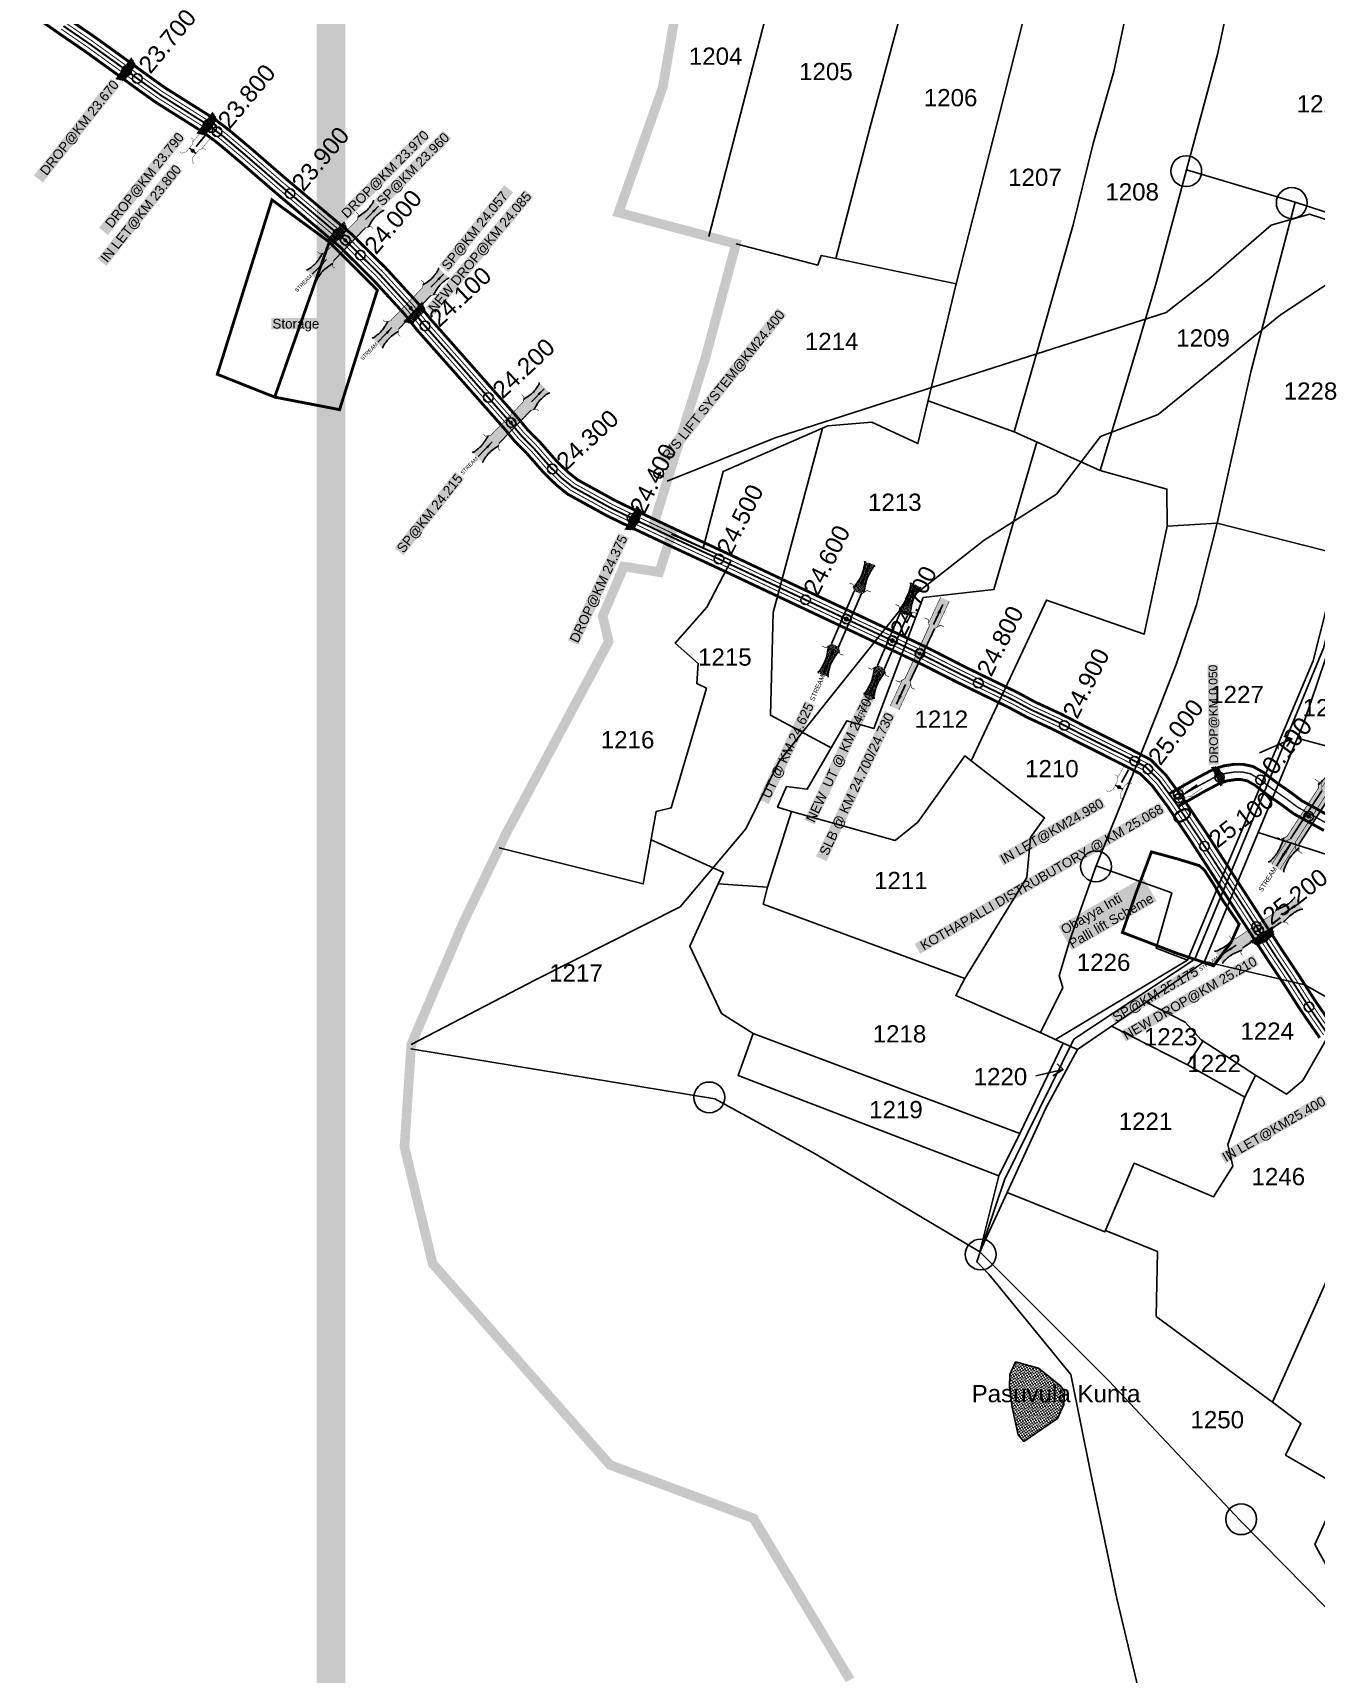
# Model space of a CAD drawing. Header units: inches. Extents: x 192867 to 224088, y 1602358 to 1617481.
# Drawn here: x 194729 to 196068, y 1605717 to 1607430 of the extents above; entities that cross this region are included whole.
import ezdxf
from ezdxf.enums import TextEntityAlignment as Align

# ---------------------------------------------------------------- set-up
doc = ezdxf.new("R2010")
doc.units = ezdxf.units.IN
doc.header["$LTSCALE"] = 15
doc.header["$MEASUREMENT"] = 0
doc.header["$PDMODE"] = 32
doc.header["$PDSIZE"] = 10
doc.linetypes.add('ACAD_ISO02W100', pattern=[15, 12, -3])
doc.linetypes.add('HIDDEN2', pattern=[0.1875, 0.125, -0.0625])
for name, color, linetype in [('BOUNDRY STONES', 240, 'Continuous'), ('CANAL1', 7, 'Continuous'), ('CSMark', 72, 'Continuous'), ('PLOTS', 7, 'Continuous'), ('PLOTS NO', 7, 'Continuous'), ('ROADS', 1, 'Continuous'), ('STREAMS', 4, 'Continuous'), ('STRUCTURE', 5, 'Continuous'), ('text2', 7, 'Continuous'), ('VILLAGE BOUNDRY', 5, 'Continuous'), ('wells', 7, 'Continuous')]:
    doc.layers.add(name, color=color, linetype=linetype)
doc.styles.get("Standard").update_dxf_attribs({"font": 'arial.ttf'})
doc.dimstyles.get("Standard").update_dxf_attribs({"dimtxt": 0.18, "dimasz": 0.18, "dimexe": 0.18, "dimexo": 0.0625, "dimgap": 0.09, "dimtad": 0, "dimtih": 1, "dimtoh": 1, "dimdec": 4, "dimzin": 0, "dimdsep": 46, "dimtxsty": 'Standard', "dimcen": 0.09, "dimadec": 0, "dimazin": 0, "dimtfac": 1, "dimtdec": 4, "dimtofl": 0, "dimtmove": 0, "dimatfit": 3, "dimfxl": 1, "dimtolj": 1, "dimtzin": 0, "dimarcsym": 0})

# ---------------------------------------------------------------- blocks, each defined once
blk = doc.blocks.new('DROP')
h = blk.add_hatch()
h.set_pattern_fill('ANSI31', color=1, scale=10, angle=45)
h.set_pattern_definition([(90, (-324.4107, -25.7687), (-1.25, 0), [])])
h.paths.add_polyline_path([(-9.9, -4.3), (-13.8, 4.1), (13.8, 4.1), (10.2, -4.3)])
at = {"layer": 'STRUCTURE', "color": 5, "const_width": 0.49}
blk.add_lwpolyline([(-9.9, -4.3), (-13.8, 4.1), (13.8, 4.1), (10.2, -4.3), (-9.9, -4.3)], dxfattribs=at)
at = {"layer": 'STRUCTURE', "color": 5}
blk.add_circle((0, 0), 1.33, dxfattribs=at)
blk = doc.blocks.new('OT')
at = {"layer": 'STRUCTURE', "color": 190}
for points, const_width in [([(769751.4, 1706595.8), (769729.4, 1706595.8)], 0.5), ([(769775.2, 1706601.8), (769775.2, 1706597.8), (769769.2, 1706593.8), (769761.8, 1706593.8), (769754.4, 1706593.8), (769748.4, 1706597.8), (769748.4, 1706601.8)], 0.5), ([(769761.8, 1706593.8), (769761.8, 1706581)], 2.5), ([(769751.4, 1706579), (769729.4, 1706579)], 0.5), ([(769748.4, 1706573), (769748.4, 1706577), (769754.4, 1706581), (769761.8, 1706581), (769761.8, 1706581), (769761.8, 1706581), (769769.2, 1706581), (769775.2, 1706577), (769775.2, 1706573)], 0.5)]:
    blk.add_lwpolyline(points, dxfattribs=dict(at, const_width=const_width))
at = {"layer": 'STRUCTURE', "color": 0}
blk.add_circle((769761.8, 1706587.4), 1.87, dxfattribs=at)
blk.add_leader([(769732.6, 1706587.4), (769753.8, 1706587.4)], dimstyle='Standard', override={"dimasz": 10, "dimgap": 0.09, "dimtad": 0}, dxfattribs=at)
blk = doc.blocks.new('SP')
at = {"layer": 'STRUCTURE'}
h = blk.add_hatch(dxfattribs=at)
h.set_pattern_fill('DASH', color=256, scale=8, style=0)
edge = h.paths.add_edge_path()
edge.add_spline(control_points=[(769825.7, 1706742.1), (769825.3, 1706741.8), (769823.8, 1706740.8), (769820.9, 1706740.3), (769817, 1706739.7), (769811.4, 1706738.9), (769804, 1706739.7), (769798.4, 1706741), (769795.6, 1706741.6)], knot_values=[0, 0, 0, 0, 1.613557, 5.24513, 8.624976, 13.470124, 22.190216, 30.746377, 30.746377, 30.746377, 30.746377], degree=3, periodic=0)
edge.add_line((769795.6, 1706741.6), (769792.6, 1706739.6))
edge.add_line((769792.6, 1706739.6), (769732.6, 1706739.6))
edge.add_line((769732.6, 1706739.6), (769729.6, 1706741.6))
edge.add_spline(control_points=[(769729.6, 1706741.6), (769726.9, 1706740.9), (769721.3, 1706739.5), (769713.9, 1706738.5), (769708.3, 1706739.1), (769704.4, 1706739.6), (769701.5, 1706740), (769700, 1706741), (769699.5, 1706741.3)], knot_values=[0, 0, 0, 0, 8.556161, 17.276253, 22.121402, 25.501247, 29.13282, 30.746377, 30.746377, 30.746377, 30.746377], degree=3, periodic=0)
edge.add_line((769699.5, 1706741.3), (769699.5, 1706722.1))
edge.add_spline(control_points=[(769699.5, 1706722.1), (769700, 1706722.4), (769701.4, 1706723.4), (769704.3, 1706724), (769708.2, 1706724.5), (769713.8, 1706725.3), (769721.2, 1706724.5), (769726.8, 1706723.3), (769729.6, 1706722.6)], knot_values=[0, 0, 0, 0, 1.613557, 5.24513, 8.624976, 13.470124, 22.190216, 30.746377, 30.746377, 30.746377, 30.746377], degree=3, periodic=0)
edge.add_line((769729.6, 1706722.6), (769732.6, 1706724.6))
edge.add_line((769732.6, 1706724.6), (769792.6, 1706724.6))
edge.add_line((769792.6, 1706724.6), (769795.6, 1706722.6))
edge.add_spline(control_points=[(769795.6, 1706722.6), (769798.4, 1706723.3), (769803.9, 1706724.8), (769811.3, 1706725.8), (769817, 1706725.1), (769820.9, 1706724.7), (769823.8, 1706724.2), (769825.2, 1706723.3), (769825.7, 1706723)], knot_values=[0, 0, 0, 0, 8.556161, 17.276253, 22.121402, 25.501247, 29.13282, 30.746377, 30.746377, 30.746377, 30.746377], degree=3, periodic=0)
edge.add_line((769825.7, 1706723), (769825.7, 1706742.1))
h.paths.add_polyline_path([(769764.2, 1706732.1, -1), (769761.1, 1706732.1, -1)], flags=0)
h.paths.add_polyline_path([(769761.1, 1706732.1, 1), (769764.2, 1706732.1, 1)], flags=16)
at = {"layer": 'STRUCTURE', "const_width": 0.628}
for points in [[(769726.6, 1706747.6), (769726.6, 1706743.6), (769732.6, 1706739.6), (769792.6, 1706739.6), (769798.6, 1706743.6), (769798.6, 1706747.6)], [(769726.6, 1706716.6), (769726.6, 1706720.6), (769732.6, 1706724.6), (769792.6, 1706724.6), (769798.6, 1706720.6), (769798.6, 1706716.6)]]:
    blk.add_lwpolyline(points, dxfattribs=at)
at = {"layer": 'STRUCTURE', "color": 3}
blk.add_lwpolyline([(769732.6, 1706724.6), (769792.6, 1706724.6)], dxfattribs=at)
blk.add_lwpolyline([(769732.6, 1706724.6), (769792.6, 1706724.6)], dxfattribs=at)
at = {"layer": 'STRUCTURE', "color": 0}
blk.add_circle((769762.6, 1706732.1), 1.55, dxfattribs=at)
at = {"layer": 'STRUCTURE'}
for points in [[(769699.5, 1706741.3), (769700.9, 1706740.5), (769704.4, 1706739.6), (769707.8, 1706739.2), (769712.6, 1706738.8), (769721.3, 1706739.7), (769729.6, 1706741.6)], [(769825.7, 1706742.1), (769824.3, 1706741.3), (769820.8, 1706740.3), (769817.5, 1706739.8), (769812.7, 1706739.2), (769804, 1706739.9), (769795.6, 1706741.6)], [(769699.5, 1706722.1), (769700.9, 1706723), (769704.4, 1706724), (769707.7, 1706724.5), (769712.5, 1706725), (769721.2, 1706724.4), (769729.6, 1706722.6)], [(769825.7, 1706723), (769824.3, 1706723.8), (769820.8, 1706724.7), (769817.4, 1706725.1), (769812.6, 1706725.5), (769803.9, 1706724.6), (769795.6, 1706722.6)]]:
    blk.add_spline(points, degree=3, dxfattribs=at)
at = {"layer": 'STRUCTURE', "color": 0}
blk.add_text('STREAM', height=5, dxfattribs=at).set_placement((769684.3, 1706732.1), align=Align.MIDDLE_CENTER)
for points in [[(769727.4, 1706732.1), (769700.8, 1706732.1)], [(769824.4, 1706732.1), (769800.5, 1706732.1)]]:
    blk.add_leader(points, dimstyle='Standard', override={"dimasz": 10, "dimgap": 0.09, "dimtad": 0}, dxfattribs=at)
blk = doc.blocks.new('UT')
at = {"layer": 'STRUCTURE'}
h = blk.add_hatch(dxfattribs=at)
h.set_pattern_fill('DASH', color=150, scale=8, angle=-39.6278, style=0)
h.set_pattern_definition([(320.372247933, (-4370.464, -6260.8811), (1.40800153113, 0.132407282), [1, -1])])
h.paths.add_polyline_path([(765163, 1700681.9), (765165.6, 1700680.6), (765167.2, 1700680.3), (765169.1, 1700680), (765172.4, 1700679.6), (765176.4, 1700679.3), (765179.5, 1700679.5), (765183.1, 1700679.9), (765187.7, 1700680.9), (765188.9, 1700681.2), (765193.1, 1700682.2), (765196.1, 1700680.2), (765196.1, 1700672.2), (765193.1, 1700670.2), (765190.5, 1700670.8), (765188.1, 1700671.3), (765185.5, 1700671.8), (765183.6, 1700672.1), (765181, 1700672.5), (765180.3, 1700672.5), (765178.5, 1700672.6), (765176.7, 1700672.6), (765174.6, 1700672.5), (765172.5, 1700672.3), (765170.4, 1700672), (765168.5, 1700671.7), (765166.1, 1700671.2), (765165, 1700670.8), (765163, 1700669.7)])
h.paths.add_polyline_path([(765259.1, 1700682.2), (765256.1, 1700680.2), (765256.1, 1700672.2), (765259.1, 1700670.2), (765261.9, 1700671), (765264.4, 1700671.6), (765266.4, 1700672), (765269.1, 1700672.5), (765272.7, 1700673), (765276.1, 1700673.1), (765278.6, 1700672.9), (765281.2, 1700672.7), (765283.9, 1700672.3), (765286.4, 1700671.9), (765288, 1700671.3), (765289.2, 1700670.6), (765289.1, 1700682.7), (765287.6, 1700681.8), (765285.7, 1700681.2), (765283, 1700680.7), (765281.2, 1700680.4), (765276.7, 1700679.9), (765272.7, 1700679.9), (765268.7, 1700680.3), (765264.8, 1700681), (765261.2, 1700681.7)])
at = {"layer": 'STRUCTURE', "color": 150, "const_width": 0.628}
for points in [[(765190.1, 1700688.2), (765190.1, 1700684.2), (765196.1, 1700680.2), (765256.1, 1700680.2), (765262.1, 1700684.2), (765262.1, 1700688.2)], [(765190.1, 1700664.2), (765190.1, 1700668.2), (765196.1, 1700672.2), (765256.1, 1700672.2), (765262.1, 1700668.2), (765262.1, 1700664.2)]]:
    blk.add_lwpolyline(points, dxfattribs=at)
at = {"layer": 'STRUCTURE', "color": 150}
for points in [[(765196.1, 1700680.2), (765256.1, 1700680.2)], [(765196.1, 1700672.2), (765256.1, 1700672.2)], [(765196.1, 1700672.2), (765256.1, 1700672.2)]]:
    blk.add_lwpolyline(points, dxfattribs=at)
at = {"layer": 'STRUCTURE', "color": 0}
blk.add_circle((765226.1, 1700676.2), 1.89, dxfattribs=at)
at = {"layer": 'STRUCTURE', "color": 150}
for points in [[(765289.1, 1700682.7), (765287.8, 1700681.9), (765284.3, 1700680.9), (765280.9, 1700680.4), (765276.1, 1700679.8), (765267.4, 1700680.5), (765259.1, 1700682.2)], [(765163, 1700681.9), (765164.4, 1700681.1), (765167.9, 1700680.2), (765171.2, 1700679.8), (765176.1, 1700679.4), (765184.7, 1700680.3), (765193.1, 1700682.2)], [(765163, 1700669.7), (765164.3, 1700670.6), (765167.8, 1700671.6), (765171.2, 1700672.1), (765176, 1700672.6), (765184.7, 1700672), (765193.1, 1700670.2)], [(765289.2, 1700670.6), (765287.8, 1700671.4), (765284.2, 1700672.3), (765280.9, 1700672.7), (765276.1, 1700673.1), (765267.4, 1700672.2), (765259.1, 1700670.2)]]:
    blk.add_spline(points, degree=3, dxfattribs=at)
at = {"layer": 'STRUCTURE', "color": 0}
blk.add_text('STREAM', height=5, dxfattribs=at).set_placement((765148.2, 1700675.8), align=Align.MIDDLE_CENTER)
for points in [[(765190.9, 1700676), (765164.2, 1700675.8)], [(765289.3, 1700676.7), (765265.4, 1700676.4)]]:
    blk.add_leader(points, dimstyle='Standard', override={"dimasz": 10, "dimgap": 0.09, "dimtad": 0}, dxfattribs=at)
blk = doc.blocks.new('SLB')
at = {"layer": 'STRUCTURE'}
h = blk.add_hatch(dxfattribs=at)
h.set_pattern_fill('DOTS', color=6, scale=20, angle=320.3722, style=0)
h.set_pattern_definition([(320.372247934, (-159.4327, -72.9564), (1.2786241598, 0.5641323054), [0, -1.25])])
h.paths.add_polyline_path([(769699.5, 1706871.1), (769699.5, 1706861.1), (769729.1, 1706861.1), (769732.1, 1706863.1), (769792.1, 1706863.1), (769795.1, 1706861.1), (769824.7, 1706861.1), (769824.7, 1706871.1), (769795.1, 1706871.1), (769792.1, 1706869.1), (769732.1, 1706869.1), (769729.1, 1706871.1)])
at = {"layer": 'STRUCTURE', "color": 6, "linetype": 'ACAD_ISO02W100', "ltscale": 0.5, "const_width": 0.5}
for points in [[(769699.5, 1706871.1), (769729.1, 1706871.1)], [(769795.1, 1706871.1), (769824.7, 1706871.1)], [(769699.5, 1706861.1), (769729.1, 1706861.1)], [(769795.1, 1706861.1), (769824.7, 1706861.1)]]:
    blk.add_lwpolyline(points, dxfattribs=at)
at = {"layer": 'STRUCTURE', "color": 6, "const_width": 0.628}
for points in [[(769726.1, 1706877.1), (769726.1, 1706873.1), (769732.1, 1706869.1), (769792.1, 1706869.1), (769798.1, 1706873.1), (769798.1, 1706877.1)], [(769726.1, 1706855.1), (769726.1, 1706859.1), (769732.1, 1706863.1), (769792.1, 1706863.1), (769798.1, 1706859.1), (769798.1, 1706855.1)]]:
    blk.add_lwpolyline(points, dxfattribs=at)
at = {"layer": 'STRUCTURE', "color": 6}
blk.add_lwpolyline([(769732.1, 1706863.1), (769792.1, 1706863.1)], dxfattribs=at)
blk.add_lwpolyline([(769732.1, 1706863.1), (769792.1, 1706863.1)], dxfattribs=at)
at = {"layer": 'STRUCTURE', "color": 0}
blk.add_circle((769762.1, 1706866.1), 1.24, dxfattribs=at)
for points in [[(769703.8, 1706866), (769726.7, 1706866)], [(769818.6, 1706865.8), (769795.7, 1706865.8)]]:
    blk.add_leader(points, dimstyle='Standard', override={"dimasz": 10, "dimgap": 0.09, "dimtad": 0}, dxfattribs=at)

msp = doc.modelspace()

# ---------------------------------------------------------------- hatches: boundary and pattern name
at = {"layer": 'wells'}
h = msp.add_hatch(dxfattribs=at)
h.set_pattern_fill('DASH', color=4, scale=13.066073, angle=-10.8147)
h.set_pattern_definition([(349.185305, (151610.6746, 1611786.0995), (1.910704724, 1.297797334), [1.63325908, -1.63325908])])
h.paths.add_polyline_path([(195754.1, 1606042.7), (195778.2, 1606036.2), (195801.2, 1606017.8), (195805.3, 1606011.7), (195804.6, 1605998.3), (195798.1, 1605983.7), (195781.6, 1605972.5), (195762.8, 1605959.7), (195756.9, 1605966.5), (195750.7, 1605995.2), (195748, 1606016.5), (195748.2, 1606029.7)])

# ---------------------------------------------------------------- linework, layer by layer
at = {"color": 5, "const_width": 3}
for points in [[(194921.5, 1607073.4), (194978.5, 1607255.4), (195038.3, 1607211.5), (194981.3, 1607049.6), (194921.5, 1607073.4)], [(194981.3, 1607049.6), (195049, 1607036.5), (195088.4, 1607161.1), (195038.3, 1607211.5)]]:
    msp.add_lwpolyline(points, dxfattribs=at)
at = {"color": 5, "const_width": 3, "elevation": 244.3}
msp.add_lwpolyline([(195896, 1606575), (195922.9, 1606567.7), (195945.8, 1606560.7), (195951.4, 1606555.8), (195961.3, 1606540.5), (195970.1, 1606524.9), (195987.5, 1606499.5), (195979.1, 1606480.6), (195960.9, 1606456.1), (195922.7, 1606469.1), (195865.7, 1606490.9), (195879.3, 1606530.2), (195896, 1606575)], dxfattribs=at)
at = {"layer": 'BOUNDRY STONES', "color": 1}
for centre in [(195932.3, 1607285.4), (196042.4, 1607252.2), (195838.1, 1606559.8), (195434.7, 1606318.7), (195717.9, 1606154.8), (195989.6, 1605878.5)]:
    msp.add_circle(centre, 16.1, dxfattribs=at)
at = {"layer": 'CANAL1', "color": 200, "const_width": 3}
for points in [[(194730.5, 1607447.3), (194755.8, 1607429.5), (194782.8, 1607411), (194822.5, 1607382.4), (194836.5, 1607372.1), (194857.1, 1607357.4), (194907.3, 1607325.7), (194922.5, 1607314.2), (194945.1, 1607295.2), (194981.8, 1607263.4), (195049.3, 1607206.5), (195059.3, 1607196.4), (195084, 1607172), (195116, 1607137.1), (195129.9, 1607119.6), (195164.3, 1607080.8), (195221, 1607016.6), (195231.6, 1607003.7), (195244.7, 1606990.5), (195262.1, 1606970.6), (195275.4, 1606957.7), (195287.2, 1606948.2), (195328.1, 1606925.7), (195352.1, 1606914.1), (195399.1, 1606891.9), (195446.9, 1606869.7), (195502.5, 1606843.4), (195651.8, 1606773.1), (195693.9, 1606751.7), (195748, 1606725.3), (195766.5, 1606715.3), (195794, 1606702.5), (195817.1, 1606690.6), (195838.3, 1606680), (195862.8, 1606667.7), (195884.5, 1606656.4), (195897.2, 1606643.6), (195913.6, 1606621.4), (195938.1, 1606584.8), (196001.6, 1606486.5), (196017.4, 1606462.2), (196034.5, 1606436.6), (196051.4, 1606410.2), (196071.6, 1606380.9)], [(194766, 1607444.3), (194793.2, 1607425.7), (194833.1, 1607396.9), (194847.1, 1607386.6), (194867.1, 1607372.3), (194917.6, 1607340.5), (194933.7, 1607328.3), (194956.8, 1607308.9), (194993.5, 1607277.1), (195061.5, 1607219.7), (195072, 1607209.1), (195097, 1607184.5), (195129.7, 1607148.8), (195143.7, 1607131.2), (195177.8, 1607092.7), (195234.7, 1607028.2), (195245, 1607015.8), (195257.9, 1607002.8), (195275.2, 1606983), (195287.3, 1606971.3), (195297.3, 1606963.3), (195336.4, 1606941.7), (195359.9, 1606930.3), (195406.7, 1606908.2), (195454.5, 1606886), (195510.2, 1606859.7), (195659.8, 1606789.3), (195701.9, 1606767.8), (195756.3, 1606741.3), (195774.6, 1606731.4), (195802, 1606718.7), (195825.2, 1606706.7), (195846.4, 1606696.1), (195871, 1606683.8), (195895.3, 1606671.1), (195910.9, 1606655.4), (195928.3, 1606631.7), (195953.2, 1606594.7), (196016.7, 1606496.3), (196032.5, 1606472.1), (196049.6, 1606446.4), (196066.4, 1606420.2), (196086, 1606391.7)], [(195914.9, 1606635.8), (195943.8, 1606652.2), (195961.5, 1606661.6), (195971.5, 1606664.7), (195982.4, 1606666.4), (195991.2, 1606666.4), (196001.7, 1606664.2), (196012.9, 1606657.9), (196026.4, 1606647.4), (196041.5, 1606636.9), (196053.1, 1606628.2), (196066.5, 1606620.9), (196084.7, 1606610.7)], [(195922.9, 1606621.9), (195951.5, 1606638.2), (195967.7, 1606646.8), (195975.1, 1606649.1), (195983.6, 1606650.4), (195989.6, 1606650.4), (195996, 1606649.1), (196004, 1606644.5), (196016.9, 1606634.6), (196032.1, 1606623.9), (196044.5, 1606614.7), (196058.7, 1606606.9), (196075.9, 1606597.3)]]:
    msp.add_lwpolyline(points, dxfattribs=at)
at = {"layer": 'CANAL1', "color": 5, "const_width": 1}
for points in [[(194758.6, 1607433.7), (194785.7, 1607415.1), (194825.4, 1607386.4), (194839.4, 1607376.1), (194859.9, 1607361.5), (194910.2, 1607329.8), (194925.6, 1607318.1), (194948.3, 1607299), (194985, 1607267.2), (195052.7, 1607210.2), (195062.8, 1607199.9), (195087.6, 1607175.5), (195119.8, 1607140.3), (195133.8, 1607122.8), (195168.1, 1607084.1), (195224.8, 1607019.8), (195235.3, 1607007), (195248.4, 1606993.9), (195265.8, 1606974.1), (195278.7, 1606961.5), (195290, 1606952.4), (195330.4, 1606930.1), (195354.3, 1606918.6), (195401.2, 1606896.4), (195449, 1606874.2), (195504.6, 1606847.9), (195654, 1606777.6), (195696.1, 1606756.2), (195750.3, 1606729.7), (195768.8, 1606719.8), (195796.2, 1606707), (195819.4, 1606695.1), (195840.6, 1606684.4), (195865.1, 1606672.2), (195887.5, 1606660.5), (195901, 1606646.9), (195917.7, 1606624.2), (195942.3, 1606587.5), (196005.8, 1606489.2), (196021.6, 1606465), (196038.7, 1606439.3), (196055.5, 1606413), (196075.6, 1606383.9)], [(194758.6, 1607433.7), (194785.7, 1607415.1), (194825.4, 1607386.4), (194839.4, 1607376.1), (194859.9, 1607361.5), (194910.2, 1607329.8), (194925.6, 1607318.1), (194948.3, 1607299), (194985, 1607267.2), (195052.7, 1607210.2), (195062.8, 1607199.9), (195087.6, 1607175.5), (195119.8, 1607140.3), (195133.8, 1607122.8), (195168.1, 1607084.1), (195224.8, 1607019.8), (195235.3, 1607007), (195248.4, 1606993.9), (195265.8, 1606974.1), (195278.7, 1606961.5), (195290, 1606952.4), (195330.4, 1606930.1), (195354.3, 1606918.6), (195401.2, 1606896.4), (195449, 1606874.2), (195504.6, 1606847.9), (195654, 1606777.6), (195696.1, 1606756.2), (195750.3, 1606729.7), (195768.8, 1606719.8), (195796.2, 1606707), (195819.4, 1606695.1), (195840.6, 1606684.4), (195865.1, 1606672.2), (195887.5, 1606660.5), (195901, 1606646.9), (195917.7, 1606624.2), (195942.3, 1606587.5), (196005.8, 1606489.2), (196021.6, 1606465), (196038.7, 1606439.3), (196055.5, 1606413), (196075.6, 1606383.9)], [(194763.2, 1607440.2), (194790.3, 1607421.6), (194830.1, 1607392.9), (194844.1, 1607382.6), (194864.4, 1607368.2), (194914.7, 1607336.4), (194930.6, 1607324.4), (194953.5, 1607305.1), (194990.2, 1607273.3), (195058.1, 1607216.1), (195068.5, 1607205.6), (195093.4, 1607181.1), (195125.9, 1607145.5), (195139.9, 1607128), (195174.1, 1607089.4), (195230.9, 1607025), (195241.3, 1607012.4), (195254.2, 1606999.4), (195271.6, 1606979.6), (195284, 1606967.5), (195294.5, 1606959.1), (195334.1, 1606937.2), (195357.7, 1606925.8), (195404.6, 1606903.6), (195452.4, 1606881.5), (195508, 1606855.2), (195657.6, 1606784.8), (195699.7, 1606763.3), (195754, 1606736.8), (195772.3, 1606726.9), (195799.8, 1606714.2), (195823, 1606702.2), (195844.1, 1606691.6), (195868.7, 1606679.3), (195892.3, 1606667), (195907.1, 1606652.1), (195924.2, 1606628.8), (195949, 1606591.9), (196012.5, 1606493.6), (196028.3, 1606469.4), (196045.4, 1606443.7), (196062.2, 1606417.4), (196082, 1606388.7)], [(194763.2, 1607440.2), (194790.3, 1607421.6), (194830.1, 1607392.9), (194844.1, 1607382.6), (194864.4, 1607368.2), (194914.7, 1607336.4), (194930.6, 1607324.4), (194953.5, 1607305.1), (194990.2, 1607273.3), (195058.1, 1607216.1), (195068.5, 1607205.6), (195093.4, 1607181.1), (195125.9, 1607145.5), (195139.9, 1607128), (195174.1, 1607089.4), (195230.9, 1607025), (195241.3, 1607012.4), (195254.2, 1606999.4), (195271.6, 1606979.6), (195284, 1606967.5), (195294.5, 1606959.1), (195334.1, 1606937.2), (195357.7, 1606925.8), (195404.6, 1606903.6), (195452.4, 1606881.5), (195508, 1606855.2), (195657.6, 1606784.8), (195699.7, 1606763.3), (195754, 1606736.8), (195772.3, 1606726.9), (195799.8, 1606714.2), (195823, 1606702.2), (195844.1, 1606691.6), (195868.7, 1606679.3), (195892.3, 1606667), (195907.1, 1606652.1), (195924.2, 1606628.8), (195949, 1606591.9), (196012.5, 1606493.6), (196028.3, 1606469.4), (196045.4, 1606443.7), (196062.2, 1606417.4), (196082, 1606388.7)]]:
    msp.add_lwpolyline(points, dxfattribs=at)
at = {"layer": 'CANAL1', "color": 1, "linetype": 'HIDDEN2', "ltscale": 4}
for points, const_width in [([(194760.9, 1607436.9), (194788, 1607418.4), (194827.8, 1607389.7), (194838, 1607382.1), (194841.8, 1607379.4), (194862.1, 1607364.9), (194912.5, 1607333.1), (194928.1, 1607321.3), (194950.9, 1607302), (194987.6, 1607270.2), (195055.4, 1607213.1), (195065.6, 1607202.8), (195070.8, 1607197.7), (195090.5, 1607178.3), (195122.9, 1607142.9), (195136.8, 1607125.4), (195171.1, 1607086.8), (195227.8, 1607022.4), (195238.3, 1607009.7), (195251.3, 1606996.6), (195268.7, 1606976.8), (195281.3, 1606964.5), (195292.3, 1606955.8), (195332.2, 1606933.7), (195356, 1606922.2), (195402.9, 1606900), (195450.7, 1606877.8), (195506.3, 1606851.6), (195655.8, 1606781.2), (195697.9, 1606759.8), (195752.1, 1606733.3), (195770.5, 1606723.3), (195798, 1606710.6), (195821.2, 1606698.6), (195842.4, 1606688), (195866.9, 1606675.8), (195889.9, 1606663.8), (195892.3, 1606661.4), (195904.1, 1606649.5), (195921, 1606626.5), (195945.7, 1606589.7), (196009.2, 1606491.4), (196024.9, 1606467.2), (196042, 1606441.5), (196058.9, 1606415.2), (196078.8, 1606386.3)], 2), ([(194760.9, 1607436.9), (194788, 1607418.4), (194827.8, 1607389.7), (194838, 1607382.1), (194841.8, 1607379.4), (194862.1, 1607364.9), (194912.5, 1607333.1), (194928.1, 1607321.3), (194950.9, 1607302), (194987.6, 1607270.2), (195055.4, 1607213.1), (195065.6, 1607202.8), (195070.8, 1607197.7), (195090.5, 1607178.3), (195122.9, 1607142.9), (195136.8, 1607125.4), (195171.1, 1607086.8), (195227.8, 1607022.4), (195238.3, 1607009.7), (195251.3, 1606996.6), (195268.7, 1606976.8), (195281.3, 1606964.5), (195292.3, 1606955.8), (195332.2, 1606933.7), (195356, 1606922.2), (195402.9, 1606900), (195450.7, 1606877.8), (195506.3, 1606851.6), (195655.8, 1606781.2), (195697.9, 1606759.8), (195752.1, 1606733.3), (195770.5, 1606723.3), (195798, 1606710.6), (195821.2, 1606698.6), (195842.4, 1606688), (195866.9, 1606675.8), (195889.9, 1606663.8), (195892.3, 1606661.4), (195904.1, 1606649.5), (195921, 1606626.5), (195945.7, 1606589.7), (196009.2, 1606491.4), (196024.9, 1606467.2), (196042, 1606441.5), (196058.9, 1606415.2), (196078.8, 1606386.3)], 1), ([(195918.9, 1606628.9), (195947.7, 1606645.2), (195964.6, 1606654.2), (195973.3, 1606656.9), (195983, 1606658.4), (195990.4, 1606658.4), (195998.9, 1606656.6), (196008.5, 1606651.2), (196021.6, 1606641), (196036.8, 1606630.4), (196048.8, 1606621.4), (196062.6, 1606613.9), (196080.3, 1606604)], 1.5)]:
    msp.add_lwpolyline(points, dxfattribs=dict(at, const_width=const_width))
at = {"layer": 'PLOTS'}
for points in [[(195932.2, 1607670.6), (195890, 1607547.4), (195873.8, 1607470.2), (195856.8, 1607389.3), (195835.3, 1607314.3), (195814.4, 1607229.3), (195773.2, 1607085), (195752.8, 1607013.5), (195842.6, 1606972.9), (195879.6, 1607097), (195901.3, 1607169.8), (195932.7, 1607286.7), (195965, 1607407.3), (195978.9, 1607472.1)], [(195434.1, 1607217.1), (195528.5, 1607581.9)], [(195661.8, 1607551.2), (195602.6, 1607331.6), (195566.6, 1607194.3), (195551.5, 1607197.5), (195547.8, 1607187.4), (195462.6, 1607209.5)], [(195566.6, 1607194.3), (195692.2, 1607167.9), (195735.6, 1607338.3), (195761.1, 1607438.3), (195780.8, 1607523.3)], [(196046.1, 1607252.9), (196147.5, 1607220.1), (196166.1, 1607292.3), (196168.9, 1607318.7), (196155.7, 1607329.1), (196177.6, 1607424.9)], [(195912.5, 1606915), (195964.4, 1606918), (195999.7, 1607075.9), (196024.2, 1607169.4), (196046.1, 1607252.9), (195932.7, 1607286.7)], [(195692.2, 1607167.9), (195652.4, 1607001), (195604.3, 1607023.6), (195558.3, 1607019.5), (195449.1, 1606971.9), (195428.5, 1606891.8), (195395.2, 1606906.4)], [(196150.2, 1607149), (196150.3, 1607127.7), (196134.1, 1607049.8), (196117.5, 1606977.6), (196097.4, 1606903.2), (196079.4, 1606832.2), (196064.8, 1606774.3), (196040.5, 1606716.5), (196016.2, 1606658.6), (195987.3, 1606589.9), (195960.6, 1606527.3), (195933.7, 1606461.9), (195795.8, 1606379.2)], [(195819, 1606368.8), (195858.4, 1606395.9), (195951.3, 1606460.4), (195987.5, 1606547.5), (196012.4, 1606607.7), (196055.2, 1606710.8), (196084.4, 1606797.1), (196108.1, 1606901.6), (196141.1, 1607029), (196164.7, 1607144.6)], [(195663.1, 1607045.6), (195752.8, 1607013.5)], [(195374.1, 1606587.6), (195449.5, 1606553.5), (195444.1, 1606541.6), (195495.6, 1606538), (195520.4, 1606617.1), (195506, 1606621.7), (195515.3, 1606643.1), (195536.9, 1606640.4), (195562, 1606683.6), (195498.7, 1606717.6), (195501.4, 1606824.7), (195553, 1607017.2)], [(195776.6, 1607002.7), (195731.7, 1606848.8), (195658, 1606840.5), (195606.5, 1606703.6), (195578.3, 1606711.9), (195562, 1606683.6)], [(195707.8, 1606670.1), (195759.3, 1606779.7), (195786.6, 1606837.8), (195888.3, 1606802.1), (195912.5, 1606915), (195912.2, 1606953.6), (195842.6, 1606972.9)], [(195780.2, 1606386.5), (195803.4, 1606433.6), (195799.7, 1606445.7), (195811, 1606482.7), (195838.4, 1606560.4), (195876.3, 1606654.9), (195901.2, 1606718.1), (195921.9, 1606770.6), (195943, 1606832.7), (195964.4, 1606918), (196092.9, 1606885.5)], [(195428.5, 1606891.8), (195457.5, 1606879), (195432.1, 1606830.3), (195399, 1606792.9), (195423.1, 1606771.6), (195421.7, 1606750.6), (195431.8, 1606745.8), (195395, 1606620.9), (195379.4, 1606617.2), (195365.9, 1606541.6), (195215.5, 1606579.2)], [(196048.1, 1606693.6), (196407.4, 1606597.2)], [(195701.3, 1606442.7), (195766.1, 1606548.1), (195769.7, 1606590.1), (195784.4, 1606610.6), (195701.4, 1606675.1), (195673.7, 1606636.1), (195652.4, 1606606.1), (195628.7, 1606586.8), (195520.4, 1606617.1)], [(196007.3, 1606595.3), (196264.5, 1606512.6), (196370.6, 1606486.9)], [(195838.4, 1606560.4), (195917.2, 1606532.3), (195900.8, 1606474.4), (195933.7, 1606461.9)], [(195444.1, 1606541.6), (195414.5, 1606476.7), (195447.3, 1606406.4), (195480.4, 1606385.3), (195758.8, 1606281.2), (195804, 1606375.2), (195783.2, 1606385.2), (195691.9, 1606425.2), (195701.3, 1606442.7), (195491, 1606520.5), (195495.6, 1606538)], [(196314.3, 1606345.9), (196175.1, 1606386.1), (196150.6, 1606382.5), (196097.2, 1606412.8), (196056.1, 1606436.1), (195951.3, 1606460.4)], [(195890.6, 1606418.2), (195931.2, 1606397.2), (195948, 1606378.9), (196004.6, 1606341.9), (196037, 1606322.2), (196054.1, 1606336.4), (196097.4, 1606412.7)], [(195480.4, 1606385.3), (195464.8, 1606341.7), (195736.7, 1606236.9), (195758.8, 1606281.2)], [(195854.2, 1606393.1), (195933.5, 1606352.7), (195949.9, 1606377.7)], [(196124.6, 1605739.2), (195988.5, 1605877.2), (195851.7, 1606023), (195716.8, 1606157.4), (195545.1, 1606259.7), (195440.6, 1606317.3), (195123.5, 1606369.4)], [(195736.7, 1606236.9), (195716.8, 1606157.4), (195745.4, 1606219.4), (195786.3, 1606308.2), (195819, 1606368.8), (195804, 1606375.2)], [(195933.5, 1606352.7), (195993.5, 1606319), (196004.6, 1606341.9)], [(195993.5, 1606319), (195975.7, 1606269.7), (195980.9, 1606246.9), (195960.8, 1606214.8), (195878.1, 1606250), (195847.5, 1606178.3), (195745.4, 1606219.4)], [(195848.2, 1606179.9), (195902.3, 1606157.9), (195900.9, 1606090.2), (196022.2, 1606000.5), (196091.4, 1606156.1), (196080.6, 1606160.8), (196124.7, 1606293), (196273.8, 1606234.9)], [(196022.2, 1606000.5), (196052, 1605978.5), (196035.9, 1605945.5), (196093.5, 1605912.1), (196066.3, 1605852.2), (196095.1, 1605800.3), (196133.7, 1605791.1)]]:
    msp.add_lwpolyline(points, dxfattribs=at)
at = {"layer": 'PLOTS NO'}
for points in [[(196042.5, 1606693), (196008.7, 1606678.3)], [(196034, 1606695.6), (196042.5, 1606693), (196037.4, 1606684.9)], [(195793.2, 1606341.1), (195803.8, 1606347.8), (195797.5, 1606353.9)], [(195775.5, 1606341.3), (195803.8, 1606347.8)]]:
    msp.add_lwpolyline(points, dxfattribs=at)
at = {"layer": 'ROADS'}
for points in [[(196145, 1607246.4), (196115.1, 1607191.1), (196030.5, 1607135.4), (195902.9, 1607031.4), (195843, 1607008.6), (195796.9, 1606948.2), (195721.5, 1606900.4), (195642.6, 1606838.2), (195570.7, 1606748.2), (195507.4, 1606668.8), (195472.9, 1606598.9), (195404.2, 1606517.5), (195253.3, 1606441.4), (195123.8, 1606374)], [(195390.7, 1606961.8), (195503.6, 1607007.2), (195615.7, 1607043.2), (195785.1, 1607097.6), (195911.2, 1607138), (195955.8, 1607172.6), (196020.9, 1607229.2), (196060.9, 1607240.6), (196098.4, 1607228.5)], [(195915.8, 1605560.3), (195859.8, 1605795.7), (195832.7, 1605925.8), (195811.8, 1606029.7), (195726.5, 1606134.3), (195713.8, 1606147), (195742.8, 1606232.6), (195815, 1606379.5), (195941.4, 1606463), (196018.1, 1606647.9), (196075.6, 1606787.4), (196126.3, 1606989.3), (196161.5, 1607156)]]:
    msp.add_lwpolyline(points, dxfattribs=at)
at = {"layer": 'STREAMS'}
msp.add_lwpolyline([(195754.1, 1606042.7), (195778.2, 1606036.2), (195801.2, 1606017.8), (195805.3, 1606011.7), (195804.6, 1605998.3), (195798.1, 1605983.7), (195781.6, 1605972.5), (195762.8, 1605959.7), (195756.9, 1605966.5), (195750.7, 1605995.2), (195748, 1606016.5), (195748.2, 1606029.7), (195754.1, 1606042.7)], dxfattribs=at)
at = {"layer": 'text2', "color": 5, "const_width": 30}
msp.add_lwpolyline([(195040, 1616646.3), (204931.9, 1616646.3), (204931.9, 1604075), (195040, 1604075)], close=True, dxfattribs=at)
at = {"layer": 'text2', "color": 2, "linetype": 'Continuous'}
for p in [(194826.9, 1607390.3), (194838, 1607382.1), (194911.6, 1607333.6), (194915.5, 1607330.8), (195047.3, 1607219.9), (195055.1, 1607213.3), (195070.8, 1607197.7), (195138.2, 1607123.9), (195204.2, 1607049.2), (195228, 1607023, 120), (195270.9, 1606974.6), (195382, 1606970, 119), (195354.2, 1606923.1), (195356.6, 1606921.9), (195444.8, 1606880.6), (195535.2, 1606838), (195577.8, 1606817.9), (195625.7, 1606795.4), (195625.7, 1606795.4), (195654.4, 1606781.9, 113), (195715.4, 1606751.2), (195805.1, 1606706.9), (195878.6, 1606669.6), (195892.3, 1606661.4), (195924, 1606635, 109), (196007.9, 1606493.3), (196012.8, 1606485.9)]:
    msp.add_point(p, dxfattribs=at)
at = {"layer": 'text2', "color": 6, "linetype": 'Continuous'}
for p in [(194921.1, 1607326.6), (194997.4, 1607262)]:
    msp.add_point(p, dxfattribs=at)
at = {"layer": 'text2', "color": 3}
for p in [(195967, 1606653, 64), (196009.8, 1606650.1), (195925, 1606631, 63), (196060, 1606612, 65)]:
    msp.add_point(p, dxfattribs=at)
at = {"layer": 'text2', "color": 3, "linetype": 'Continuous'}
for p in [(195951.3, 1606580.9), (196005.6, 1606496.9), (196060.3, 1606413.2)]:
    msp.add_point(p, dxfattribs=at)
at = {"layer": 'VILLAGE BOUNDRY', "color": 5, "linetype": 'HIDDEN2', "ltscale": 14, "const_width": 10}
msp.add_lwpolyline([(195425.9, 1607605.5), (195386.2, 1607373), (195340.1, 1607242.2), (195462.6, 1607209.5), (195430.9, 1607091.3), (195376.8, 1606917), (195395.2, 1606906.4), (195382.6, 1606866.9), (195345.6, 1606872.8), (195323.5, 1606821.1), (195329.8, 1606794.4), (195290.1, 1606720.2), (195222.3, 1606593.3), (195177.9, 1606500.8), (195123.8, 1606374), (195116.7, 1606266.9), (195146.1, 1606145.3), (195331.1, 1605935.2), (195480.9, 1605879.4), (195581.5, 1605710.9)], dxfattribs=at)

# ---------------------------------------------------------------- block references
for p, rotation in [((194826.9, 1607390.3), 53.61526561923872), ((194911.6, 1607333.6), 53.61526561923872), ((195047.3, 1607219.9), 46.92928242380425), ((195128.5, 1607135.9), 46.92928242380425), ((195356.6, 1606921.9), 63.4965165378041), ((196012.8, 1606485.9), 33.3516954993171)]:
    msp.add_blockref('DROP', p, dxfattribs=dict(rotation=rotation))
at = {"layer": 'STRUCTURE', "color": 0}
for name, p, xscale, yscale, zscale, rotation in [('OT', (-384649.4, 2782706.4), 0.7, 0.7, 0.7, 230.5240776222599), ('SP', (743612.5, 213446.9), 0.7999999999999998, 0.7999999999999998, 0.7999999999999998, 45.75967713441996), ('SP', (752590.5, 216915.7), 0.7999999999999999, 0.7999999999999999, 0.7999999999999999, 46.12641243428613), ('SP', (743785.4, 213256.5, 120), 0.7999999999999998, 0.7999999999999998, 0.7999999999999998, 45.75967713441996), ('OT', (-600197.9, 2647663.8), 0.7, 0.7, 0.7, 241.6827461963043), ('OT', (-38480.2, 2896009.5), 0.7, 0.7, 0.7, 214.5816886665123), ('SP', (443168.7, 129194.5), 0.7999999999999997, 0.7999999999999997, 0.7999999999999997, 33.77406497057754)]:
    msp.add_blockref(name, p, dxfattribs=dict(at, xscale=xscale, yscale=yscale, zscale=zscale, rotation=rotation))
for name, p, rotation in [('UT', (1455918.7, 232259.3), 66.74344910402986), ('UT', (1455966.6, 232236.8), 66.74344910402986), ('SLB', (1420440.1, 190510.3, 113), 65.12752555032723), ('SP', (1207641.1, 31120.8, 65), 56.97955594214249), ('SLB', (-816042.4, 3181913.3, 65), 236.994417558505)]:
    msp.add_blockref(name, p, dxfattribs=dict(at, rotation=rotation))
at = {"layer": 'text2', "color": 2, "linetype": 'Continuous', "xscale": 0.8, "yscale": 0.8, "zscale": 0.8, "rotation": 116.2259986621182}
msp.add_blockref('DROP', (195966.3, 1606654.9, 64), dxfattribs=at)

# ---------------------------------------------------------------- texts
at = {"layer": 'CSMark', "color": 1}
for s, height, rotation, p in [('23.700', 18, 50.2006, (194844.7, 1607391.7)), ('23.800', 18, 50.2006, (194927.4, 1607334.1)), ('23.900', 18, 50.2006, (195004.4, 1607268.8)), ('24.000', 18, 50.2006, (195080.2, 1607203.1)), ('24.100', 18, 43.0215, (195146.8, 1607128.2)), ('24.200', 18, 43.0215, (195212.9, 1607053.5)), ('24.300', 18, 43.0215, (195279.5, 1606979)), ('24.400', 18, 63.3997, (195358.9, 1606930.2)), ('24.500', 18, 63.3997, (195449.5, 1606887.7)), ('24.600', 18, 63.3997, (195539.9, 1606845.1)), ('24.700', 18, 63.3997, (195630.4, 1606802.5)), ('24.800', 18, 63.3997, (195720.9, 1606760.8)), ('24.900', 18, 63.3997, (195810.5, 1606716.6)), ('25.000', 18, 53.0654, (195898.2, 1606669.4)), ('25.100', 18, 37.8023, (195959.3, 1606585.3)), ('0', 19, 299.6546, (195924.3, 1606619.3)), ('25.200', 18, 37.8023, (196015.5, 1606504.8))]:
    msp.add_text(s, height=height, rotation=rotation, dxfattribs=at).set_placement(p, align=Align.MIDDLE_LEFT)
msp.add_text('0.100', height=19, rotation=52.2615, dxfattribs=at).set_placement((196057.6, 1606712), align=Align.MIDDLE_RIGHT)
at = {"layer": 'PLOTS NO'}
for s, p in [('1204', (195413.4, 1607396.4)), ('1205', (195528.4, 1607380.4)), ('1206', (195658.5, 1607353.1)), ('1229', (196047.5, 1607346.7)), ('1207', (195746.5, 1607270)), ('1208', (195847.9, 1607254.8)), ('1209', (195921.9, 1607102.3)), ('1214', (195534.4, 1607098.7)), ('1228', (196034, 1607046.9)), ('1213', (195600.3, 1606930.9)), ('1215', (195423, 1606769.3)), ('1227', (195957.3, 1606730.2)), ('1225', (196053.7, 1606716.4)), ('1212', (195648.8, 1606704.5)), ('1216', (195321.5, 1606683)), ('1210', (195764.2, 1606652.8)), ('1211', (195606.6, 1606536.1)), ('1226', (195818.1, 1606450.7)), ('1217', (195267.7, 1606439.6)), ('1218', (195605.2, 1606376.1)), ('1223', (195888.1, 1606373)), ('1224', (195988.8, 1606378.9)), ('1220', (195710.5, 1606331.4)), ('1222', (195933.5, 1606345.2)), ('1219', (195601.5, 1606297)), ('1221', (195861.9, 1606284.8)), ('1246', (196000.4, 1606227.1)), ('Pasuvula Kunta', (195708.4, 1606000.6)), ('1250', (195936.7, 1605973.4))]:
    msp.add_text(s, height=18, dxfattribs=at).set_placement(p)
at = {"layer": 'STRUCTURE', "color": 5, "attachment_point": 1, "bg_fill": 1, "box_fill_scale": 1.1, "bg_fill_color": 7, "bg_fill_true_color": 16777215, "bg_fill_transparency": 0}
for s, insert, char_height, width, rotation in [('\\pi6.48125;DROP@KM 23.670', (194731.5, 1607281.2), 10, 126.843, 51.4144), ('\\pi6.48125;DROP@KM 23.790', (194799.5, 1607226.4), 10, 126.843, 51.4144), ('\\pi1.17776;DROP@KM 23.970', (195048.9, 1607241.8), 10, 121.539, 44.9726), ('SP@KM 23.960', (195086.7, 1607255.3), 10, 99.814, 45.272), ('\\pi1.40286;IN LET@KM 23.800', (194797.9, 1607194.3), 10, 124.65, 51.4144), ('NEW DROP@KM 24.085', (195140.7, 1607143.4), 10, 158.047, 50.1805), ('SP@KM 24.057', (195154.5, 1607187.6), 10, 105.325, 50.8898), (' R/S LIFT SYSTEM@KM24.400 ', (195382.3, 1606986.2), 10, 198.388, 51.4144), ('SP@KM 24.215 ', (195107.8, 1606892.3), 10, 99.848, 51.4144), ('DROP@KM 24.375', (195288.6, 1606796.5), 10, 121.648, 64.7112), ('\\pi0.57911;DROP@KM 0.050', (195956.6, 1606666.8), 9, 102.491, 90.5578), ('NEW  UT @ KM 24.700', (195535.2, 1606609.1), 10, 147.917, 64.7112), (' UT @ KM 24.625', (195487.2, 1606630.6), 10, 111.553, 64.7112), (' SLB @ KM 24.700/24.730', (195547.5, 1606570.9), 10, 165.837, 64.7112), ('{\\C1; KOTHAPALLI DISTRUBUTORY @ KM 25.068}', (195650.2, 1606478.6), 10, 293.149, 29.9843), ('IN LET@KM24.980', (195737.2, 1606570.6), 10, 120.768, 29.9843), ('Obayya Inti Palli lift Scheme ', (195800.1, 1606497), 10, 100.093, 29.9843), ('SP@KM 25.175', (195854.1, 1606405.6), 10, 99.923, 29.9843), ('NEW DROP@KM 25.210', (195864.9, 1606387.1), 10, 158.013, 29.9843), ('IN LET@KM25.400', (195968.7, 1606259.7), 10, 120.768, 29.9843)]:
    msp.add_mtext(s, dxfattribs=dict(at, insert=insert, char_height=char_height, width=width, rotation=rotation))
at = {"layer": 'STRUCTURE', "color": 5, "insert": (194979, 1607131.2), "char_height": 10, "width": 48.449, "attachment_point": 1, "bg_fill": 1, "box_fill_scale": 1.1, "bg_fill_color": 7, "bg_fill_true_color": 16777215, "bg_fill_transparency": 0}
msp.add_mtext('Storage', dxfattribs=at)

doc.saveas('drawing.dxf')
